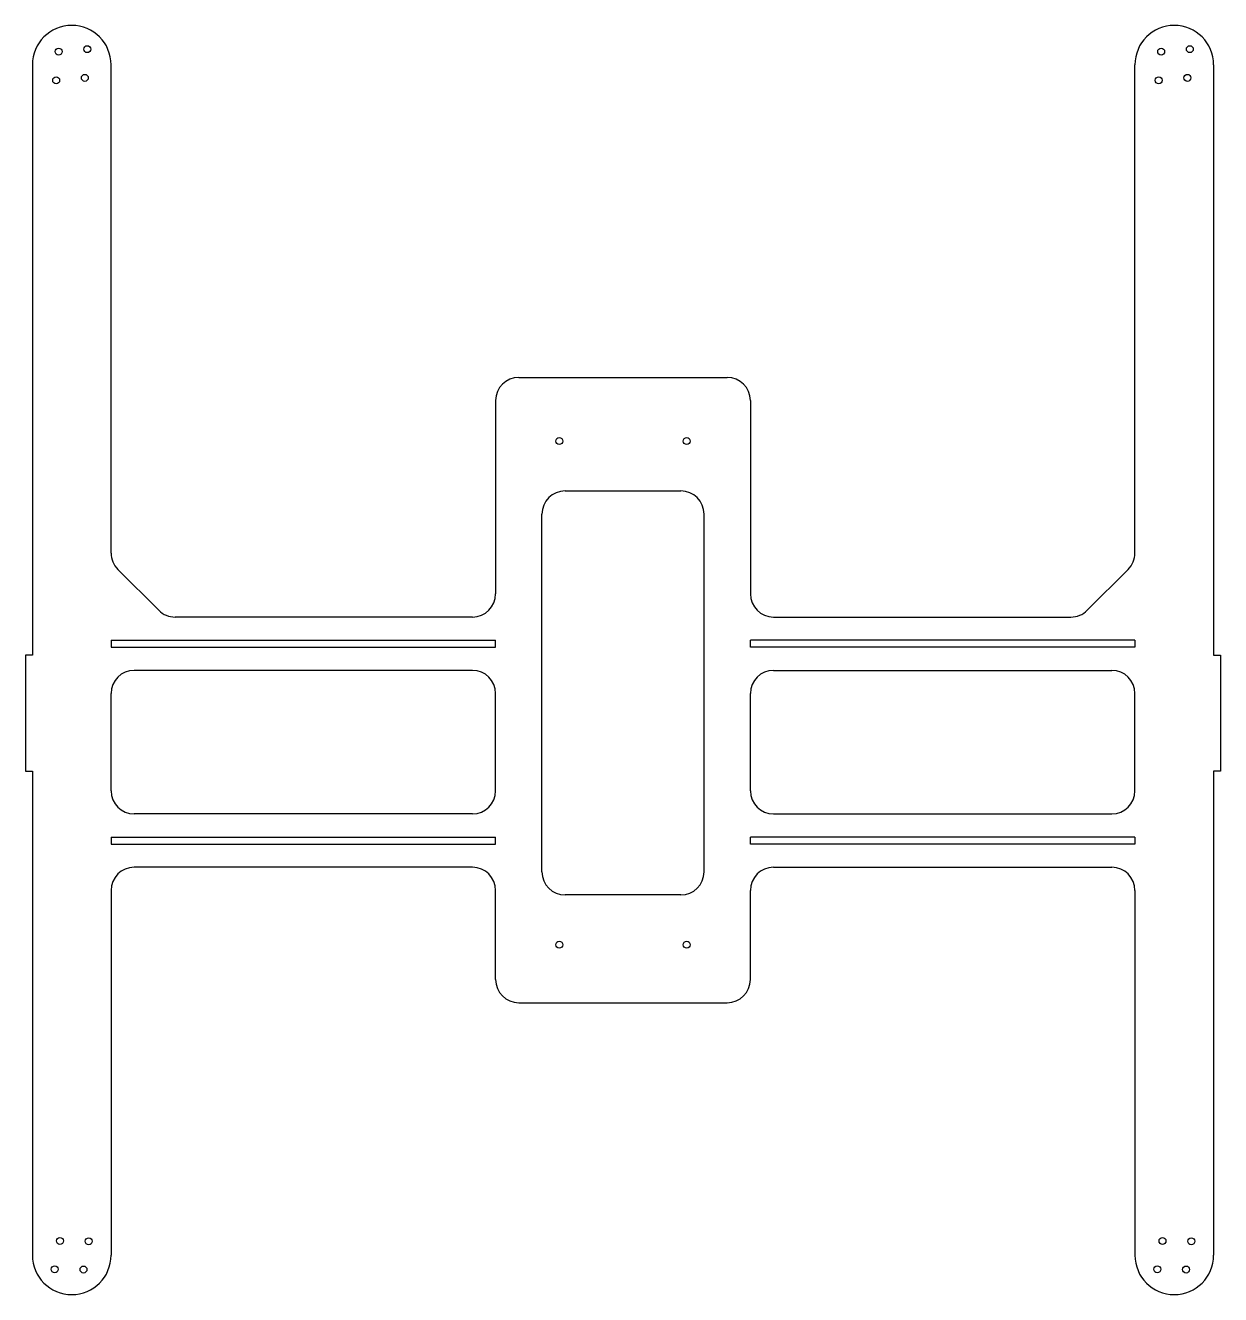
# Model space of a CAD drawing. Header units: millimetres. Extents: x -263 to 253, y -276 to 272.
import ezdxf

# ---------------------------------------------------------------- set-up
doc = ezdxf.new("R2010")
doc.units = ezdxf.units.MM

msp = doc.modelspace()

# ---------------------------------------------------------------- linework, layer by layer
at = {"color": 7, "linetype": 'Continuous', "lineweight": 25}
for p, q in [((-260, 255), (-260, 0)), ((-226, 44.14), (-226, 255)), ((216, 44.14), (216, 255)), ((250, 255), (250, 0)), ((-50, 120), (40, 120)), ((-60, 110), (-60, 26.5)), ((50, 110), (50, 26.5)), ((-30, 71), (20, 71)), ((-40, -93.5), (-40, 61)), ((30, -93.5), (30, 61)), ((-205.43, 19.43), (-223.07, 37.07)), ((195.43, 19.43), (213.07, 37.07)), ((-70, 16.5), (-198.36, 16.5)), ((60, 16.5), (188.36, 16.5)), ((-226, 6.5), (-226, 3.5)), ((-226, 6.5), (-60, 6.5)), ((-60, 3.5), (-60, 6.5)), ((50, 3.5), (50, 6.5)), ((216, 6.5), (50, 6.5)), ((216, 6.5), (216, 3.5)), ((-260, 0), (-263, 0)), ((-263, 0), (-263, -50)), ((-226, 3.5), (-60, 3.5)), ((216, 3.5), (50, 3.5)), ((250, 0), (253, 0)), ((253, 0), (253, -50)), ((-70, -6.5), (-216, -6.5)), ((60, -6.5), (206, -6.5)), ((-226, -58.5), (-226, -16.5)), ((-60, -58.5), (-60, -16.5)), ((50, -58.5), (50, -16.5)), ((216, -58.5), (216, -16.5)), ((-263, -50), (-260, -50)), ((-260, -50), (-260, -259.06)), ((250, -50), (250, -259.06)), ((253, -50), (250, -50)), ((-70, -68.5), (-216, -68.5)), ((60, -68.5), (206, -68.5)), ((-226, -78.5), (-60, -78.5)), ((-226, -78.5), (-226, -81.5)), ((-226, -81.5), (-60, -81.5)), ((-60, -81.5), (-60, -78.5)), ((50, -81.5), (50, -78.5)), ((216, -78.5), (50, -78.5)), ((216, -81.5), (50, -81.5)), ((216, -78.5), (216, -81.5)), ((-70, -91.5), (-216, -91.5)), ((60, -91.5), (206, -91.5)), ((-226, -101.5), (-226, -259.06)), ((-60, -140), (-60, -101.5)), ((20, -103.5), (-30, -103.5)), ((50, -140), (50, -101.5)), ((216, -101.5), (216, -259.06)), ((-50, -150), (40, -150))]:
    msp.add_line(p, q, dxfattribs=at)
for centre in [(-236.28, 261.72), (239.72, 261.72), (-248.66, 260.66), (227.34, 260.66), (-249.72, 248.28), (-237.34, 249.34), (226.28, 248.28), (238.66, 249.34), (-32.5, 92.5), (22.5, 92.5), (-32.5, -125), (22.5, -125), (-248.09, -252.89), (-235.67, -253.01), (227.91, -252.89), (240.33, -253.01), (-250.33, -265.11), (-237.91, -265.23), (225.67, -265.11), (238.09, -265.23)]:
    msp.add_circle(centre, 1.5, dxfattribs=at)
for centre, radius, start, end in [((-243, 255), 17, 0, 180), ((233, 255), 17, 0, 180), ((-50, 110), 10, 90, 180), ((40, 110), 10, 0, 90), ((-30, 61), 10, 90, 180), ((20, 61), 10, 0, 90), ((-216, 44.14), 10, 180, 225), ((206, 44.14), 10, 315, 0), ((-70, 26.5), 10, 270, 0), ((60, 26.5), 10, 180, 270), ((-198.36, 26.5), 10, 225, 270), ((188.36, 26.5), 10, 270, 315), ((-216, -16.5), 10, 90, 180), ((-70, -16.5), 10, 0, 90), ((60, -16.5), 10, 90, 180), ((206, -16.5), 10, 0, 90), ((-216, -58.5), 10, 180, 270), ((-70, -58.5), 10, 270, 0), ((60, -58.5), 10, 180, 270), ((206, -58.5), 10, 270, 0), ((-216, -101.5), 10, 90, 180), ((-70, -101.5), 10, 0, 90), ((60, -101.5), 10, 90, 180), ((206, -101.5), 10, 0, 90), ((-30, -93.5), 10, 180, 270), ((20, -93.5), 10, 270, 0), ((-50, -140), 10, 180, 270), ((40, -140), 10, 270, 360), ((-243, -259.06), 17, 180, 0), ((233, -259.06), 17, 180, 0)]:
    msp.add_arc(centre, radius, start, end, dxfattribs=at)

doc.saveas('drawing.dxf')
